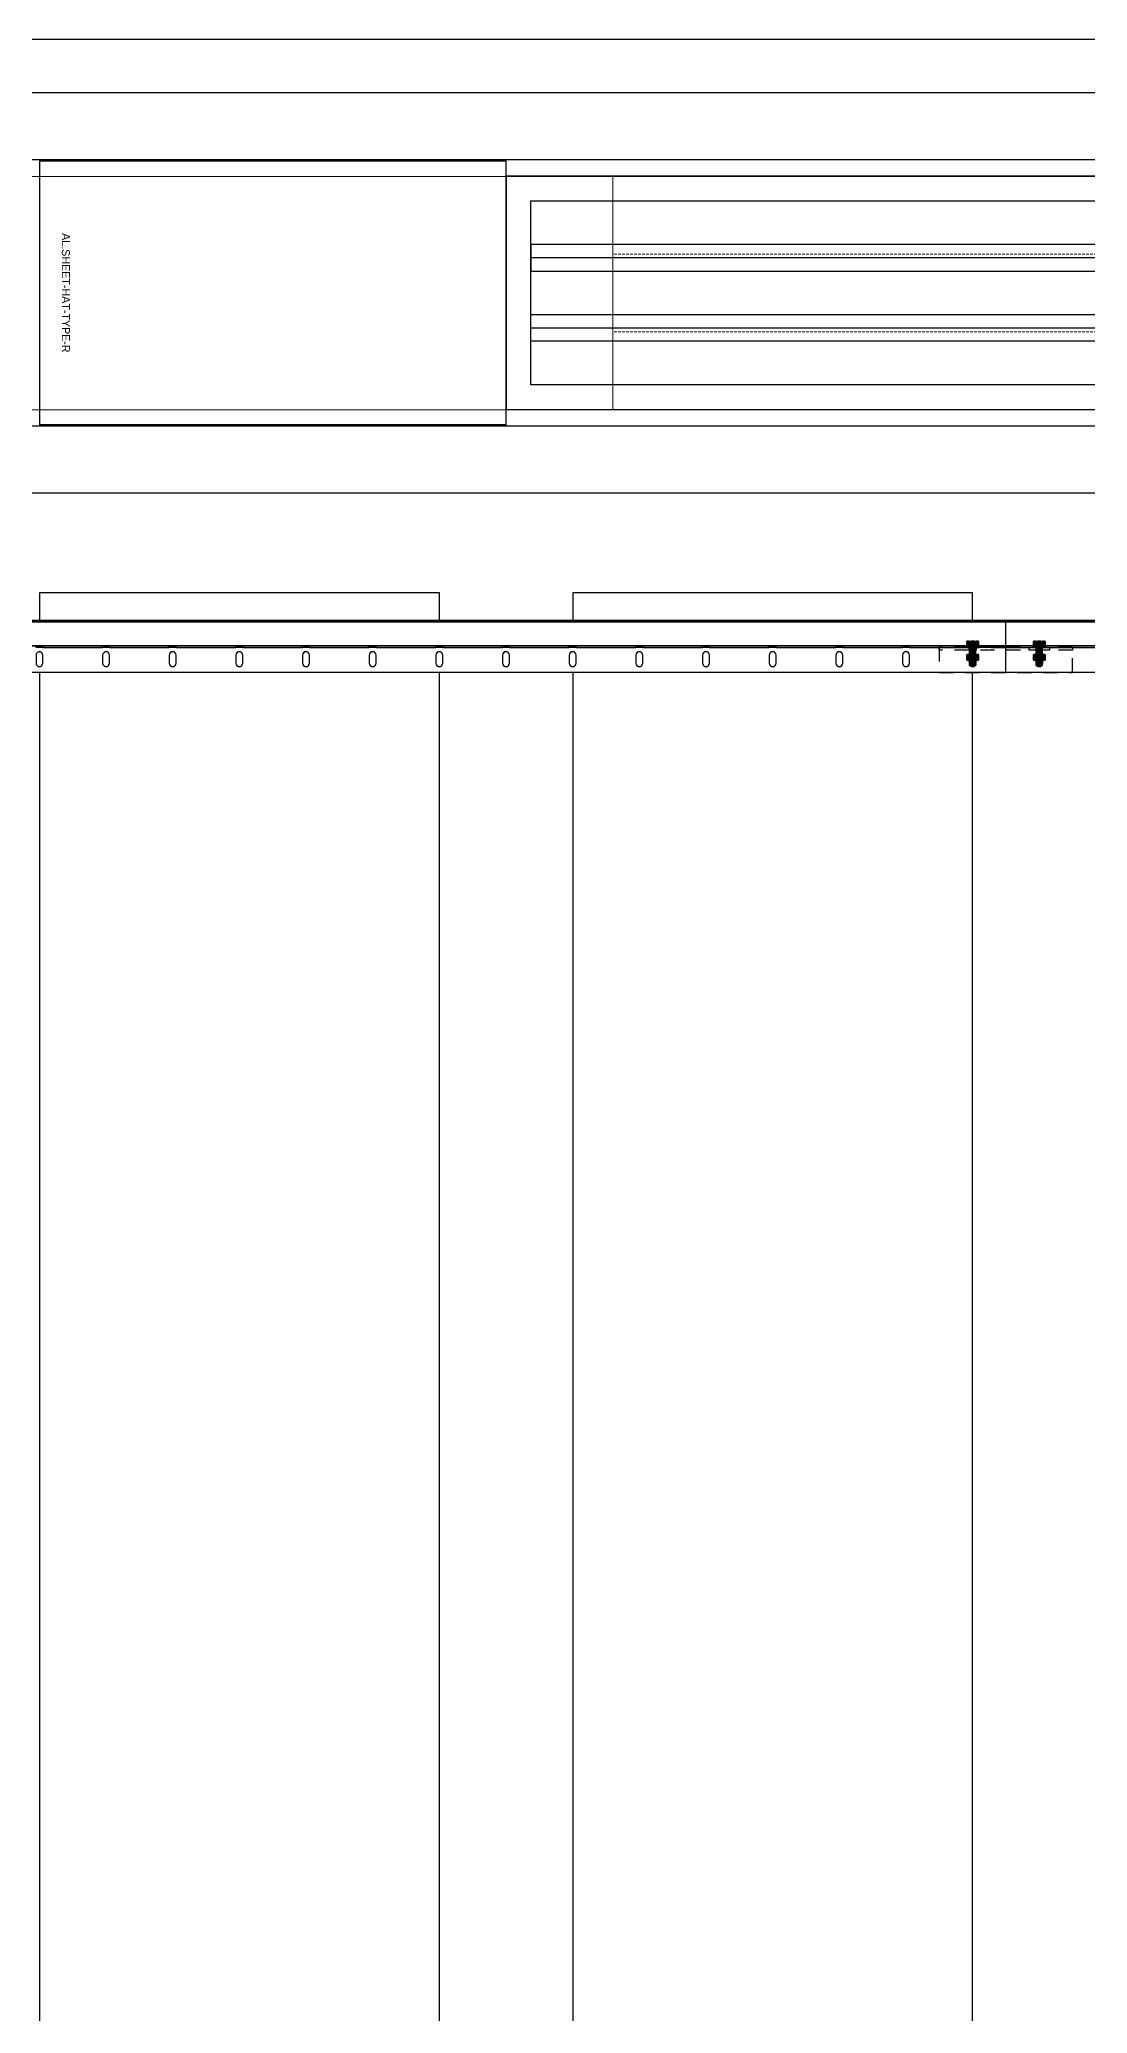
# Model space of a CAD drawing. Header units: millimetres. Extents: x -962357 to -591296, y -223672 to 59420.
# Drawn here: x -757730 to -756944, y -177807 to -176326 of the extents above; entities that cross this region are included whole.
import ezdxf
from ezdxf.enums import TextEntityAlignment as Align

# ---------------------------------------------------------------- set-up
doc = ezdxf.new("R2010")
doc.units = ezdxf.units.MM
doc.linetypes.add('DPA_Hidden 50', pattern=[3, 2, -1])
doc.linetypes.add('TA_HL_003.00000', pattern=[19.5, 10.65, -8.85])
for name, color, linetype in [('000 - H A T C H', 8, 'Continuous'), ('000 - WIPEOUT', 250, 'Continuous'), ('001 - ASCESSORIES', 251, 'Continuous'), ('A04_TUBE SERIES', 2, 'Continuous'), ('A11_ALU.SOLID SHEET', 2, 'Continuous')]:
    doc.layers.add(name, color=color, linetype=linetype)
doc.layers.add('A-GLAZ-CURT', color=2, linetype='Continuous', lineweight=9)
pattern_1 = [(110, (-0.5, 0), (-0.93969, -0.34202), []), (110, (-0.2012, 0.6409), (-0.93969, -0.34202), [1.25, -0.25, 0, -0.25])]

# ---------------------------------------------------------------- blocks, each defined once
blk = doc.blocks.new('*U4622')
at = {"layer": 'A11_ALU.SOLID SHEET', "color": 0}
blk.add_lwpolyline([(350, -98.8), (350, 98.8), (0, 98.8), (0, -98.8)], close=True, dxfattribs=at)
at = {"layer": 'Defpoints', "color": 250}
blk.add_point((0, 0), dxfattribs=at)
blk.add_text('AL.SHEET-HAT-TYPE-R', height=6, rotation=270, dxfattribs=at).set_placement((15, 0), align=Align.BOTTOM_CENTER)
blk = doc.blocks.new('*U4623')
at = {"layer": '001 - ASCESSORIES', "color": 0, "linetype": 'ByBlock'}
blk.add_lwpolyline([(800, 87.5), (-800, 87.5), (-800, -87.5), (800, -87.5)], close=True, dxfattribs=at)
at = {"layer": '001 - ASCESSORIES', "linetype": 'ByBlock'}
for points in [[(-781.5, 69), (781.5, 69), (781.5, -69), (-781.5, -69)], [(781.5, 36.3), (-781.5, 36.3), (-781.5, 16.3), (781.5, 16.3)], [(-781.5, -16.3), (781.5, -16.3), (781.5, -36.3), (-781.5, -36.3)]]:
    blk.add_lwpolyline(points, close=True, dxfattribs=at)
for points in [[(781.5, 26.3), (-781.5, 26.3)], [(-781.5, -26.3), (781.5, -26.3)]]:
    blk.add_lwpolyline(points, dxfattribs=at)
blk = doc.blocks.new('*U4643')
blk.add_attdef('EXTR.OVL-LENGTH_', (-25, -59.1), '', height=5)
blk.add_wipeout([(-25, 0), (25, 0), (25, 67400), (-25, 67400)]).dxf.layer = '000 - WIPEOUT'
at = {"layer": 'A04_TUBE SERIES', "color": 0}
blk.add_lwpolyline([(-25, 0), (25, 0), (25, 67400), (-25, 67400)], close=True, dxfattribs=at)
blk = doc.blocks.new('*U4645')
blk.add_attdef('EXTR.OVL-LENGTH_', (-25, -59.1), '', height=5)
blk.add_wipeout([(-25, 0), (25, 0), (25, 67400), (-25, 67400)]).dxf.layer = '000 - WIPEOUT'
at = {"layer": 'A04_TUBE SERIES', "color": 0}
blk.add_lwpolyline([(-25, 0), (25, 0), (25, 67400), (-25, 67400)], close=True, dxfattribs=at)
blk = doc.blocks.new('*U4717')
at = {"color": 3}
for points in [[(-1050, -6050), (1050, -6050), (1050, -6350), (-1050, -6350)], [(-1050, -6450), (1050, -6450), (1050, -6750), (-1050, -6750)]]:
    blk.add_wipeout(points, dxfattribs=at).dxf.layer = '000 - WIPEOUT'
at = {"layer": 'A11_ALU.SOLID SHEET', "color": 0, "linetype": 'ByBlock'}
for points in [[(-1050, -6350), (1050, -6350), (1050, -6050), (-1050, -6050)], [(-1050, -6750), (1050, -6750), (1050, -6450), (-1050, -6450)]]:
    blk.add_lwpolyline(points, close=True, dxfattribs=at)
blk = doc.blocks.new('000 - ASSCESSORIES_FAMELINE_GALV.BRACKET_FITTING_Z-PROFILE_HR-02AA_TOP_VIEW')
blk.add_wipeout([(-1200, 39), (1200, 39), (1200, 0), (-1200, 0)]).dxf.layer = '000 - WIPEOUT'
at = {"layer": '001 - ASCESSORIES', "linetype": 'Continuous'}
for p, q in [((-1200, 39), (1200, 39)), ((-1200, 0), (1200, 0))]:
    blk.add_line(p, q, dxfattribs=at)
at = {"layer": '001 - ASCESSORIES', "color": 1, "linetype": 'ByBlock'}
for p, q in [((-1127.6, 20.2), (-1127.6, 19)), ((-1077.6, 20.2), (-1077.6, 19)), ((-1027.6, 20.2), (-1027.6, 19)), ((-977.6, 20.2), (-977.6, 19)), ((-927.6, 20.2), (-927.6, 19)), ((-877.6, 20.2), (-877.6, 19)), ((-827.6, 20.2), (-827.6, 19)), ((-777.6, 20.2), (-777.6, 19)), ((-727.6, 20.2), (-727.6, 19)), ((-677.6, 20.2), (-677.6, 19)), ((-627.6, 20.2), (-627.6, 19)), ((-577.6, 20.2), (-577.6, 19)), ((-527.6, 20.2), (-527.6, 19)), ((-477.6, 20.2), (-477.6, 19)), ((1172.4, 20.2), (1172.4, 19))]:
    blk.add_line(p, q, dxfattribs=at)
at = {"layer": '001 - ASCESSORIES', "color": 0, "linetype": 'ByBlock'}
blk.add_lwpolyline([(-1200, 39), (1200, 39), (1200, 19), (-1200, 19)], close=True, dxfattribs=at)
at = {"layer": '001 - ASCESSORIES'}
for points in [[(-1172.4, 26), (-1172.4, 32, 1), (-1177.6, 32), (-1177.6, 26, 1)], [(-1122.4, 26), (-1122.4, 32, 1), (-1127.6, 32), (-1127.6, 26, 1)], [(-1072.4, 26), (-1072.4, 32, 1), (-1077.6, 32), (-1077.6, 26, 1)], [(-1022.4, 26), (-1022.4, 32, 1), (-1027.6, 32), (-1027.6, 26, 1)], [(-972.4, 26), (-972.4, 32, 1), (-977.6, 32), (-977.6, 26, 1)], [(-922.4, 26), (-922.4, 32, 1), (-927.6, 32), (-927.6, 26, 1)], [(-872.4, 26), (-872.4, 32, 1), (-877.6, 32), (-877.6, 26, 1)], [(-822.4, 26), (-822.4, 32, 1), (-827.6, 32), (-827.6, 26, 1)], [(-772.4, 26), (-772.4, 32, 1), (-777.6, 32), (-777.6, 26, 1)], [(-722.4, 26), (-722.4, 32, 1), (-727.6, 32), (-727.6, 26, 1)], [(-672.4, 26), (-672.4, 32, 1), (-677.6, 32), (-677.6, 26, 1)], [(-622.4, 26), (-622.4, 32, 1), (-627.6, 32), (-627.6, 26, 1)], [(-572.4, 26), (-572.4, 32, 1), (-577.6, 32), (-577.6, 26, 1)], [(-522.4, 26), (-522.4, 32, 1), (-527.6, 32), (-527.6, 26, 1)], [(-472.4, 26), (-472.4, 32, 1), (-477.6, 32), (-477.6, 26, 1)], [(1177.6, 26), (1177.6, 32, 1), (1172.4, 32), (1172.4, 26, 1)]]:
    blk.add_lwpolyline(points, format="xyb", close=True, dxfattribs=at)
at = {"layer": '001 - ASCESSORIES', "color": 1, "linetype": 'ByBlock'}
for points in [[(-1200, 20.2), (-1177.6, 20.2), (-1177.6, 19), (-1200, 19)], [(-1177.6, 20.2), (-1172.4, 20.2), (-1172.4, 19), (-1177.6, 19)], [(-1127.6, 20.2), (-1172.4, 20.2), (-1172.4, 19), (-1127.6, 19)], [(-1127.6, 20.2), (-1122.4, 20.2), (-1122.4, 19), (-1127.6, 19)], [(-1077.6, 20.2), (-1122.4, 20.2), (-1122.4, 19), (-1077.6, 19)], [(-1077.6, 20.2), (-1072.4, 20.2), (-1072.4, 19), (-1077.6, 19)], [(-1027.6, 20.2), (-1072.4, 20.2), (-1072.4, 19), (-1027.6, 19)], [(-1027.6, 20.2), (-1022.4, 20.2), (-1022.4, 19), (-1027.6, 19)], [(-977.6, 20.2), (-1022.4, 20.2), (-1022.4, 19), (-977.6, 19)], [(-977.6, 20.2), (-972.4, 20.2), (-972.4, 19), (-977.6, 19)], [(-927.6, 20.2), (-972.4, 20.2), (-972.4, 19), (-927.6, 19)], [(-927.6, 20.2), (-922.4, 20.2), (-922.4, 19), (-927.6, 19)], [(-877.6, 20.2), (-922.4, 20.2), (-922.4, 19), (-877.6, 19)], [(-877.6, 20.2), (-872.4, 20.2), (-872.4, 19), (-877.6, 19)], [(-827.6, 20.2), (-872.4, 20.2), (-872.4, 19), (-827.6, 19)], [(-827.6, 20.2), (-822.4, 20.2), (-822.4, 19), (-827.6, 19)], [(-777.6, 20.2), (-822.4, 20.2), (-822.4, 19), (-777.6, 19)], [(-777.6, 20.2), (-772.4, 20.2), (-772.4, 19), (-777.6, 19)], [(-727.6, 20.2), (-772.4, 20.2), (-772.4, 19), (-727.6, 19)], [(-727.6, 20.2), (-722.4, 20.2), (-722.4, 19), (-727.6, 19)], [(-677.6, 20.2), (-722.4, 20.2), (-722.4, 19), (-677.6, 19)], [(-677.6, 20.2), (-672.4, 20.2), (-672.4, 19), (-677.6, 19)], [(-627.6, 20.2), (-672.4, 20.2), (-672.4, 19), (-627.6, 19)], [(-627.6, 20.2), (-622.4, 20.2), (-622.4, 19), (-627.6, 19)], [(-577.6, 20.2), (-622.4, 20.2), (-622.4, 19), (-577.6, 19)], [(-577.6, 20.2), (-572.4, 20.2), (-572.4, 19), (-577.6, 19)], [(-527.6, 20.2), (-572.4, 20.2), (-572.4, 19), (-527.6, 19)], [(-527.6, 20.2), (-522.4, 20.2), (-522.4, 19), (-527.6, 19)], [(-477.6, 20.2), (-522.4, 20.2), (-522.4, 19), (-477.6, 19)], [(-477.6, 20.2), (-472.4, 20.2), (-472.4, 19), (-477.6, 19)], [(1172.4, 20.2), (1127.6, 20.2), (1127.6, 19), (1172.4, 19)], [(1172.4, 20.2), (1177.6, 20.2), (1177.6, 19), (1172.4, 19)], [(1200, 20.2), (1177.6, 20.2), (1177.6, 19), (1200, 19)]]:
    blk.add_lwpolyline(points, close=True, dxfattribs=at)
at = {"layer": '001 - ASCESSORIES'}
blk.add_lwpolyline([(-1200, 19), (1200, 19), (1200, 0), (-1200, 0)], close=True, dxfattribs=at)
at = {"layer": '001 - ASCESSORIES', "color": 2}
blk.add_lwpolyline([(-1200, 1.2), (1200, 1.2), (1200, 0), (-1200, 0)], close=True, dxfattribs=at)
blk = doc.blocks.new('*U4662')
at = {"color": 1}
for p, q in [((-3.5, 4.5), (3.5, 4.5)), ((-3.5, 0), (3.5, 0))]:
    blk.add_line(p, q, dxfattribs=at)
at = {"color": 0}
for points in [[(-2.3, 4.2, 0.249893), (-4.6, 4.2), (-4.6, 0.3, 0.249893), (-2.3, 0.3)], [(2.3, 4.2, 0.062422), (0, 4.5, 0.062422), (-2.3, 4.2), (-2.3, 0.3, 0.061692), (0, 0, 0.061692), (2.3, 0.3)], [(4.6, 4.2, 0.249893), (2.3, 4.2), (2.3, 0.3, 0.249893), (4.6, 0.3)]]:
    blk.add_lwpolyline(points, format="xyb", close=True, dxfattribs=at)
blk = doc.blocks.new('*U4707')
at = {"layer": '000 - H A T C H'}
h = blk.add_hatch(color=250, dxfattribs=at)
h.dxf.hatch_style = 1
edge = h.paths.add_edge_path()
edge.add_line((0.3, 4.6), (4.2, 4.6))
edge.add_arc((2, 3.5), 2.45, 0, 28.0609, ccw=False)
edge.add_line((4.5, 3.5), (4.5, 0))
edge.add_arc((-4.9, 0), 9.36, -0.0239, 0.0239, ccw=False)
edge.add_line((4.5, 0), (4.5, 0))
edge.add_arc((-4.9, 0), 9.36, -0.0239, 0.0239, ccw=False)
edge.add_line((4.5, 0), (4.5, -3.5))
edge.add_arc((2, -3.5), 2.45, -28.0609, 0, ccw=False)
edge.add_line((4.2, -4.6), (0.3, -4.6))
edge.add_arc((2.5, -3.5), 2.45, 180, 208.0609, ccw=False)
edge.add_line((0, -3.5), (0, 3.5))
edge.add_arc((2.5, 3.5), 2.45, 151.9391, 180, ccw=False)
at = {"layer": '001 - ASCESSORIES', "color": 0, "rotation": 270}
blk.add_blockref('*U4662', (0, 0), dxfattribs=at)
blk = doc.blocks.new('*U4682')
at = {"color": 1}
for p, q in [((-3.5, 3.5), (3.5, 3.5)), ((-3.5, 0), (3.5, 0))]:
    blk.add_line(p, q, dxfattribs=at)
at = {"color": 0}
for points in [[(-2.3, 3.2, 0.249855), (-4.6, 3.2), (-4.6, 0.3, 0.249855), (-2.3, 0.3)], [(2.3, 3.2, 0.062432), (0, 3.5, 0.062432), (-2.3, 3.2), (-2.3, 0.3, 0.061701), (0, 0, 0.061701), (2.3, 0.3)], [(4.6, 3.2, 0.249855), (2.3, 3.2), (2.3, 0.3, 0.249855), (4.6, 0.3)]]:
    blk.add_lwpolyline(points, format="xyb", close=True, dxfattribs=at)
blk = doc.blocks.new('*U4688')
at = {"layer": '000 - H A T C H'}
h = blk.add_hatch(dxfattribs=at)
h.set_pattern_fill('ANSI35', color=8, scale=4, angle=65)
h.set_pattern_definition(pattern_1)
h.paths.add_polyline_path([(0, -2.5), (14.5, -2.5), (14.5, 2.5), (0, 2.5)])
at = {"color": 8}
blk.add_line((14.5, -2.5), (14.5, 2.5), dxfattribs=at)
at = {"color": 1}
blk.add_lwpolyline([(14.5, 2.5), (0, 2.5), (0, -2.5), (14.5, -2.5), (15, -2), (15, 2)], close=True, dxfattribs=at)
blk = doc.blocks.new('*U4699')
at = {"layer": '000 - H A T C H'}
h = blk.add_hatch(color=250, dxfattribs=at)
h.dxf.hatch_style = 1
edge = h.paths.add_edge_path()
edge.add_line((-0.3, -4.6), (-3.2, -4.6))
edge.add_arc((-1, -3.5), 2.45, 180, 208.0569, ccw=False)
edge.add_line((-3.5, -3.5), (-3.5, 0))
edge.add_arc((5.9, 0), 9.36, 179.9761, 180.0239, ccw=False)
edge.add_line((-3.5, 0), (-3.5, 0))
edge.add_arc((5.9, 0), 9.36, 179.9761, 180.0239, ccw=False)
edge.add_line((-3.5, 0), (-3.5, 3.5))
edge.add_arc((-1, 3.5), 2.45, 151.9431, 180, ccw=False)
edge.add_line((-3.2, 4.6), (-0.3, 4.6))
edge.add_arc((-2.5, 3.5), 2.45, 360, 388.0569, ccw=False)
edge.add_line((0, 3.5), (0, -3.5))
edge.add_arc((-2.5, -3.5), 2.45, 331.9431, 360, ccw=False)
blk.add_blockref('*U4688', (0, 0))
at = {"layer": '001 - ASCESSORIES', "rotation": 90}
blk.add_blockref('*U4682', (0, 0), dxfattribs=at)
blk = doc.blocks.new('000 - ASSCESSORIES_FAMELINE_GALV._SPICE-FOR_HR-02A_TOP_VIEW')
at = {"layer": '001 - ASCESSORIES', "color": 0, "linetype": 'ByBlock'}
blk.add_lwpolyline([(-50, 0), (50, 0), (50, 18.8), (-50, 18.8)], close=True, dxfattribs=at)
at = {"layer": '001 - ASCESSORIES', "linetype": 'ByBlock'}
blk.add_lwpolyline([(-50, 2), (50, 2), (50, 0), (-50, 0)], close=True, dxfattribs=at)
at = {"layer": '001 - ASCESSORIES', "color": 1}
for points in [[(-32.6, 2), (-17.4, 2), (-17.4, 0), (-32.6, 0)], [(22.4, 2), (27.6, 2), (27.6, 0), (22.4, 0)]]:
    blk.add_lwpolyline(points, close=True, dxfattribs=at)
blk = doc.blocks.new('*U4943')
at = {"layer": '001 - ASCESSORIES', "linetype": 'ByBlock', "rotation": 180}
blk.add_blockref('000 - ASSCESSORIES_FAMELINE_GALV.BRACKET_FITTING_Z-PROFILE_HR-02AA_TOP_VIEW', (-7200, 39), dxfattribs=at)
blk.add_blockref('000 - ASSCESSORIES_FAMELINE_GALV.BRACKET_FITTING_Z-PROFILE_HR-02AA_TOP_VIEW', (-4800, 39), dxfattribs=at)
at = {"layer": '001 - ASCESSORIES', "rotation": 270}
for name, p in [('*U4699', (-6025, 20)), ('*U4707', (-6025, 13.6))]:
    blk.add_blockref(name, p, dxfattribs=at)
at = {"layer": '001 - ASCESSORIES', "linetype": 'TA_HL_003.00000', "rotation": 180}
blk.add_blockref('000 - ASSCESSORIES_FAMELINE_GALV._SPICE-FOR_HR-02A_TOP_VIEW', (-6000, 18.8), dxfattribs=at)
at = {"layer": '001 - ASCESSORIES', "rotation": 270}
for name, p in [('*U4699', (-5975, 20)), ('*U4707', (-5975, 13.6))]:
    blk.add_blockref(name, p, dxfattribs=at)
blk = doc.blocks.new('*U4956')
blk.add_lwpolyline([(27650, -552), (-107450, -552), (-107450, -3555), (27650, -3555)], close=True)
blk.add_blockref('*U4623', (-11900, -742))
blk.add_blockref('*U4623', (-11900, -742))
at = {"layer": 'A11_ALU.SOLID SHEET', "color": 1}
blk.add_blockref('*U4622', (-13050, -742), dxfattribs=at)
blk.add_blockref('*U4622', (-13050, -742), dxfattribs=at)
at = {"layer": 'A04_TUBE SERIES', "color": 0, "linetype": 'ByBlock', "rotation": 270}
for name, p in [('*U4643', (-39850, -617)), ('*U4645', (-39850, -867))]:
    blk.add_blockref(name, p, dxfattribs=at)
at = {"layer": 'A11_ALU.SOLID SHEET', "color": 0, "linetype": 'ByBlock', "rotation": 270}
blk.add_blockref('*U4717', (-6300, -2017), dxfattribs=at)
at = {"layer": '001 - ASCESSORIES', "linetype": 'ByBlock'}
blk.add_blockref('*U4943', (-6325, -1026.7), dxfattribs=at)
blk = doc.blocks.new('DPA_CP_Metal Ceiling Air Supply1 - Linear Diffuser Air Supply-12404980-4160-01 UPPER PLATFORM LEVEL - REFLECTED CEILING PLAN')
at = {"layer": 'A-GLAZ-CURT'}
for p, q in [((-788882.4, 2701.5), (-788882.4, 2976.5)), ((-788882.4, 2976.5), (-787282.4, 2976.5)), ((-788882.4, 2701.5), (-788882.4, 2976.5)), ((-788882.4, 2976.5), (-787282.4, 2976.5)), ((-788882.4, 2976.5), (-787282.4, 2976.5)), ((-788882.4, 2701.5), (-788882.4, 2976.5)), ((-787282.4, 2926.5), (-788882.4, 2926.5)), ((-788802.4, 2926.5), (-788802.4, 2751.5)), ((-787282.4, 2751.5), (-788882.4, 2751.5)), ((-788882.4, 2701.5), (-787282.4, 2701.5)), ((-787282.4, 2701.5), (-788882.4, 2701.5)), ((-787282.4, 2701.5), (-788882.4, 2701.5))]:
    blk.add_line(p, q, dxfattribs=at)
at = {"layer": 'A-GLAZ-CURT', "linetype": 'DPA_Hidden 50'}
for p, q in [((-787362.4, 2868.2), (-788802.4, 2868.2)), ((-787362.4, 2809.9), (-788802.4, 2809.9))]:
    blk.add_line(p, q, dxfattribs=at)
blk = doc.blocks.new('DPA_CP_Metal Ceiling Panel1 - Horizontal with Gap-16028279-4160-01 UPPER PLATFORM LEVEL - REFLECTED CEILING PLAN')
at = {"layer": 'A-GLAZ-CURT'}
for p, q in [((-787282.4, 2701.5), (-787282.4, 2976.5)), ((-787282.4, 2701.5), (-787282.4, 2976.5)), ((-787282.4, 2976.5), (-786932.4, 2976.5)), ((-787282.4, 2976.5), (-786932.4, 2976.5)), ((-787282.4, 2701.5), (-787282.4, 2976.5)), ((-786932.4, 2701.5), (-786932.4, 2976.5)), ((-786932.4, 2976.5), (-786932.4, 2701.5)), ((-786932.4, 2976.5), (-786932.4, 2701.5)), ((-787282.4, 2926.5), (-786932.4, 2926.5)), ((-787282.4, 2751.5), (-786932.4, 2751.5)), ((-787282.4, 2701.5), (-786932.4, 2701.5)), ((-786932.4, 2701.5), (-787282.4, 2701.5)), ((-786932.4, 2701.5), (-787282.4, 2701.5))]:
    blk.add_line(p, q, dxfattribs=at)
blk = doc.blocks.new('DPA_CP_Metal Ceiling Luminaire2 - Linear Luminaire-12404975-4160-01 UPPER PLATFORM LEVEL - REFLECTED CEILING PLAN')
at = {"layer": 'A-GLAZ-CURT'}
for p, q in [((-786932.4, 2701.5), (-786932.4, 2976.5)), ((-786932.4, 2976.5), (-785732.4, 2976.5)), ((-786932.4, 2976.5), (-786932.4, 2701.5)), ((-785732.4, 2976.5), (-786932.4, 2976.5)), ((-786932.4, 2976.5), (-785732.4, 2976.5)), ((-785732.4, 2976.5), (-785732.4, 2701.5)), ((-785732.4, 2701.5), (-785732.4, 2976.5)), ((-786932.4, 2939), (-786932.4, 2701.5)), ((-785732.4, 2939), (-785732.4, 2701.5)), ((-786932.4, 2926.5), (-785732.4, 2926.5)), ((-786932.4, 2751.5), (-785732.4, 2751.5)), ((-785732.4, 2701.5), (-786932.4, 2701.5)), ((-785732.4, 2701.5), (-786932.4, 2701.5)), ((-786932.4, 2701.5), (-785732.4, 2701.5))]:
    blk.add_line(p, q, dxfattribs=at)
at = {"layer": 'A-GLAZ-CURT', "linetype": 'DPA_Hidden 50'}
for p, q in [((-786837.4, 2926.5), (-786837.4, 2751.5)), ((-786732.4, 2926.5), (-786732.4, 2751.5)), ((-786632.4, 2926.5), (-786632.4, 2751.5)), ((-786532.4, 2926.5), (-786532.4, 2751.5)), ((-786432.4, 2926.5), (-786432.4, 2751.5)), ((-786332.4, 2926.5), (-786332.4, 2751.5)), ((-786232.4, 2926.5), (-786232.4, 2751.5)), ((-786132.4, 2926.5), (-786132.4, 2751.5)), ((-786032.4, 2926.5), (-786032.4, 2751.5)), ((-785932.4, 2926.5), (-785932.4, 2751.5)), ((-785827.4, 2926.5), (-785827.4, 2751.5))]:
    blk.add_line(p, q, dxfattribs=at)
blk = doc.blocks.new('*U431')
at = {"layer": 'A11_ALU.SOLID SHEET', "color": 0}
blk.add_lwpolyline([(350, -98.8), (350, 98.8), (0, 98.8), (0, -98.8)], close=True, dxfattribs=at)
at = {"layer": 'Defpoints', "color": 250}
blk.add_point((0, 0), dxfattribs=at)
blk.add_text('AL.SHEET-HAT-TYPE-R', height=6, rotation=270, dxfattribs=at).set_placement((15, 0), align=Align.BOTTOM_CENTER)
blk = doc.blocks.new('*U340')
at = {"layer": '001 - ASCESSORIES', "color": 0, "linetype": 'ByBlock'}
blk.add_lwpolyline([(800, 87.5), (-800, 87.5), (-800, -87.5), (800, -87.5)], close=True, dxfattribs=at)
at = {"layer": '001 - ASCESSORIES', "linetype": 'ByBlock'}
for points in [[(-781.5, 69), (781.5, 69), (781.5, -69), (-781.5, -69)], [(781.5, 36.3), (-781.5, 36.3), (-781.5, 16.3), (781.5, 16.3)], [(-781.5, -16.3), (781.5, -16.3), (781.5, -36.3), (-781.5, -36.3)]]:
    blk.add_lwpolyline(points, close=True, dxfattribs=at)
for points in [[(781.5, 26.3), (-781.5, 26.3)], [(-781.5, -26.3), (781.5, -26.3)]]:
    blk.add_lwpolyline(points, dxfattribs=at)
blk = doc.blocks.new('*U723')
blk.add_attdef('EXTR.OVL-LENGTH_', (-25, -59.1), '', height=5)
blk.add_wipeout([(-25, 0), (25, 0), (25, 67400), (-25, 67400)]).dxf.layer = '000 - WIPEOUT'
at = {"layer": 'A04_TUBE SERIES', "color": 0}
blk.add_lwpolyline([(-25, 0), (25, 0), (25, 67400), (-25, 67400)], close=True, dxfattribs=at)
blk = doc.blocks.new('*U745')
blk.add_attdef('EXTR.OVL-LENGTH_', (-25, -59.1), '', height=5)
blk.add_wipeout([(-25, 0), (25, 0), (25, 67400), (-25, 67400)]).dxf.layer = '000 - WIPEOUT'
at = {"layer": 'A04_TUBE SERIES', "color": 0}
blk.add_lwpolyline([(-25, 0), (25, 0), (25, 67400), (-25, 67400)], close=True, dxfattribs=at)
blk = doc.blocks.new('*U695')
at = {"color": 3}
for points in [[(-1050, -6050), (1050, -6050), (1050, -6350), (-1050, -6350)], [(-1050, -6450), (1050, -6450), (1050, -6750), (-1050, -6750)]]:
    blk.add_wipeout(points, dxfattribs=at).dxf.layer = '000 - WIPEOUT'
at = {"layer": 'A11_ALU.SOLID SHEET', "color": 0, "linetype": 'ByBlock'}
for points in [[(-1050, -6350), (1050, -6350), (1050, -6050), (-1050, -6050)], [(-1050, -6750), (1050, -6750), (1050, -6450), (-1050, -6450)]]:
    blk.add_lwpolyline(points, close=True, dxfattribs=at)
blk = doc.blocks.new('*U349')
at = {"color": 1}
for p, q in [((-3.5, 4.5), (3.5, 4.5)), ((-3.5, 0), (3.5, 0))]:
    blk.add_line(p, q, dxfattribs=at)
at = {"color": 0}
for points in [[(-2.3, 4.2, 0.249893), (-4.6, 4.2), (-4.6, 0.3, 0.249893), (-2.3, 0.3)], [(2.3, 4.2, 0.062422), (0, 4.5, 0.062422), (-2.3, 4.2), (-2.3, 0.3, 0.061692), (0, 0, 0.061692), (2.3, 0.3)], [(4.6, 4.2, 0.249893), (2.3, 4.2), (2.3, 0.3, 0.249893), (4.6, 0.3)]]:
    blk.add_lwpolyline(points, format="xyb", close=True, dxfattribs=at)
blk = doc.blocks.new('*U667')
at = {"layer": '000 - H A T C H'}
h = blk.add_hatch(color=250, dxfattribs=at)
h.dxf.hatch_style = 1
edge = h.paths.add_edge_path()
edge.add_line((0.3, 4.6), (4.2, 4.6))
edge.add_arc((2, 3.5), 2.45, 0, 28.0609, ccw=False)
edge.add_line((4.5, 3.5), (4.5, 0))
edge.add_arc((-4.9, 0), 9.36, -0.0239, 0.0239, ccw=False)
edge.add_line((4.5, 0), (4.5, 0))
edge.add_arc((-4.9, 0), 9.36, -0.0239, 0.0239, ccw=False)
edge.add_line((4.5, 0), (4.5, -3.5))
edge.add_arc((2, -3.5), 2.45, -28.0609, 0, ccw=False)
edge.add_line((4.2, -4.6), (0.3, -4.6))
edge.add_arc((2.5, -3.5), 2.45, 180, 208.0609, ccw=False)
edge.add_line((0, -3.5), (0, 3.5))
edge.add_arc((2.5, 3.5), 2.45, 151.9391, 180, ccw=False)
at = {"layer": '001 - ASCESSORIES', "color": 0, "rotation": 270}
blk.add_blockref('*U349', (0, 0), dxfattribs=at)
blk = doc.blocks.new('*U351')
at = {"color": 1}
for p, q in [((-3.5, 3.5), (3.5, 3.5)), ((-3.5, 0), (3.5, 0))]:
    blk.add_line(p, q, dxfattribs=at)
at = {"color": 0}
for points in [[(-2.3, 3.2, 0.249855), (-4.6, 3.2), (-4.6, 0.3, 0.249855), (-2.3, 0.3)], [(2.3, 3.2, 0.062432), (0, 3.5, 0.062432), (-2.3, 3.2), (-2.3, 0.3, 0.061701), (0, 0, 0.061701), (2.3, 0.3)], [(4.6, 3.2, 0.249855), (2.3, 3.2), (2.3, 0.3, 0.249855), (4.6, 0.3)]]:
    blk.add_lwpolyline(points, format="xyb", close=True, dxfattribs=at)
blk = doc.blocks.new('*U357')
at = {"layer": '000 - H A T C H'}
h = blk.add_hatch(dxfattribs=at)
h.set_pattern_fill('ANSI35', color=8, scale=4, angle=65)
h.set_pattern_definition(pattern_1)
h.paths.add_polyline_path([(0, -2.5), (14.5, -2.5), (14.5, 2.5), (0, 2.5)])
at = {"color": 8}
blk.add_line((14.5, -2.5), (14.5, 2.5), dxfattribs=at)
at = {"color": 1}
blk.add_lwpolyline([(14.5, 2.5), (0, 2.5), (0, -2.5), (14.5, -2.5), (15, -2), (15, 2)], close=True, dxfattribs=at)
blk = doc.blocks.new('*U666')
at = {"layer": '000 - H A T C H'}
h = blk.add_hatch(color=250, dxfattribs=at)
h.dxf.hatch_style = 1
edge = h.paths.add_edge_path()
edge.add_line((-0.3, -4.6), (-3.2, -4.6))
edge.add_arc((-1, -3.5), 2.45, 180, 208.0569, ccw=False)
edge.add_line((-3.5, -3.5), (-3.5, 0))
edge.add_arc((5.9, 0), 9.36, 179.9761, 180.0239, ccw=False)
edge.add_line((-3.5, 0), (-3.5, 0))
edge.add_arc((5.9, 0), 9.36, 179.9761, 180.0239, ccw=False)
edge.add_line((-3.5, 0), (-3.5, 3.5))
edge.add_arc((-1, 3.5), 2.45, 151.9431, 180, ccw=False)
edge.add_line((-3.2, 4.6), (-0.3, 4.6))
edge.add_arc((-2.5, 3.5), 2.45, 360, 388.0569, ccw=False)
edge.add_line((0, 3.5), (0, -3.5))
edge.add_arc((-2.5, -3.5), 2.45, 331.9431, 360, ccw=False)
blk.add_blockref('*U357', (0, 0))
at = {"layer": '001 - ASCESSORIES', "rotation": 90}
blk.add_blockref('*U351', (0, 0), dxfattribs=at)
blk = doc.blocks.new('*U655')
at = {"layer": '001 - ASCESSORIES', "linetype": 'ByBlock', "rotation": 180}
blk.add_blockref('000 - ASSCESSORIES_FAMELINE_GALV.BRACKET_FITTING_Z-PROFILE_HR-02AA_TOP_VIEW', (-7200, 39), dxfattribs=at)
blk.add_blockref('000 - ASSCESSORIES_FAMELINE_GALV.BRACKET_FITTING_Z-PROFILE_HR-02AA_TOP_VIEW', (-4800, 39), dxfattribs=at)
at = {"layer": '001 - ASCESSORIES', "rotation": 270}
for name, p in [('*U666', (-6025, 20)), ('*U667', (-6025, 13.6))]:
    blk.add_blockref(name, p, dxfattribs=at)
at = {"layer": '001 - ASCESSORIES', "linetype": 'TA_HL_003.00000', "rotation": 180}
blk.add_blockref('000 - ASSCESSORIES_FAMELINE_GALV._SPICE-FOR_HR-02A_TOP_VIEW', (-6000, 18.8), dxfattribs=at)
at = {"layer": '001 - ASCESSORIES', "rotation": 270}
for name, p in [('*U666', (-5975, 20)), ('*U667', (-5975, 13.6))]:
    blk.add_blockref(name, p, dxfattribs=at)

msp = doc.modelspace()

# ---------------------------------------------------------------- block references
at = {"layer": 'A-GLAZ-CURT'}
for name, p in [('DPA_CP_Metal Ceiling Luminaire2 - Linear Luminaire-12404975-4160-01 UPPER PLATFORM LEVEL - REFLECTED CEILING PLAN', (28002.5, -179355.5)), ('DPA_CP_Metal Ceiling Luminaire2 - Linear Luminaire-12404975-4160-01 UPPER PLATFORM LEVEL - REFLECTED CEILING PLAN', (28002.5, -179355.5)), ('DPA_CP_Metal Ceiling Panel1 - Horizontal with Gap-16028279-4160-01 UPPER PLATFORM LEVEL - REFLECTED CEILING PLAN', (29552.5, -179355.5)), ('DPA_CP_Metal Ceiling Panel1 - Horizontal with Gap-16028279-4160-01 UPPER PLATFORM LEVEL - REFLECTED CEILING PLAN', (29552.5, -179355.5)), ('DPA_CP_Metal Ceiling Air Supply1 - Linear Diffuser Air Supply-12404980-4160-01 UPPER PLATFORM LEVEL - REFLECTED CEILING PLAN', (31502.5, -179355.5)), ('DPA_CP_Metal Ceiling Air Supply1 - Linear Diffuser Air Supply-12404980-4160-01 UPPER PLATFORM LEVEL - REFLECTED CEILING PLAN', (31502.5, -179355.5))]:
    msp.add_blockref(name, p, dxfattribs=at)

# ---------------------------------------------------------------- next in the draw order: block references
msp.add_blockref('*U4956', (-744680, -175774.4))

# ---------------------------------------------------------------- next in the draw order: linework, layer by layer
msp.add_lwpolyline([(-717030, -176326.4), (-852130, -176326.4), (-852130, -179329.4), (-717030, -179329.4)], close=True)

# ---------------------------------------------------------------- next in the draw order: block references
msp.add_blockref('*U340', (-756580, -176516.4))
msp.add_blockref('*U340', (-756580, -176516.4))
at = {"layer": 'A11_ALU.SOLID SHEET', "color": 1}
msp.add_blockref('*U431', (-757730, -176516.4), dxfattribs=at)
msp.add_blockref('*U431', (-757730, -176516.4), dxfattribs=at)

# ---------------------------------------------------------------- next in the draw order: block references
at = {"layer": 'A04_TUBE SERIES', "color": 0, "linetype": 'ByBlock', "rotation": 270}
for name, p in [('*U723', (-784530, -176391.4)), ('*U745', (-784530, -176641.4))]:
    msp.add_blockref(name, p, dxfattribs=at)
at = {"layer": 'A11_ALU.SOLID SHEET', "color": 0, "linetype": 'ByBlock', "rotation": 270}
msp.add_blockref('*U695', (-750980, -177791.4), dxfattribs=at)

# ---------------------------------------------------------------- next in the draw order: block references
at = {"layer": '001 - ASCESSORIES', "linetype": 'ByBlock'}
msp.add_blockref('*U655', (-751005, -176801.1), dxfattribs=at)

doc.saveas('drawing.dxf')
